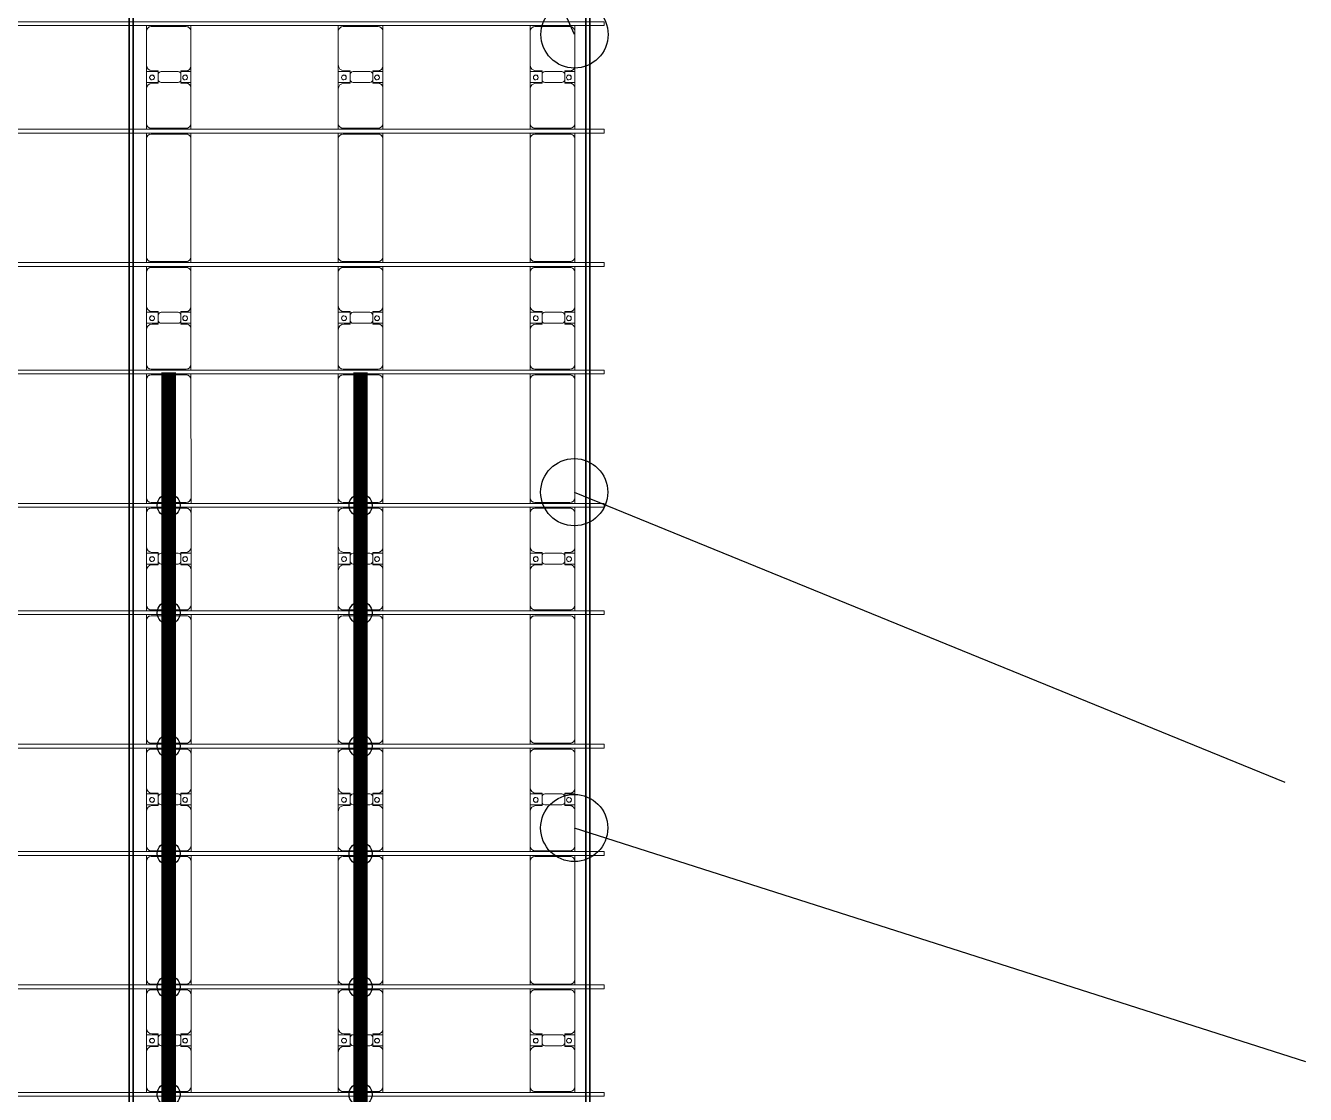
# Model space of a CAD drawing. Header units: millimetres. Extents: x -201615 to 10595, y 61217 to 115919.
# Drawn here: x -99375 to -86037, y 94172 to 105313 of the extents above; entities that cross this region are included whole.
import ezdxf

# ---------------------------------------------------------------- set-up
doc = ezdxf.new("R2010")
doc.units = ezdxf.units.MM
doc.layers.add('A-GENM', color=13, linetype='Continuous', lineweight=9)
doc.layers.add('S-BEAM', color=12, linetype='Continuous', lineweight=9)
for name, color, linetype in [('GC-BICH NEO', 6, 'Continuous'), ('GC-DAY NEO', 5, 'Continuous'), ('GC-HOP 40x60 GIA CUONG', 1, 'Continuous')]:
    doc.layers.add(name, color=color, linetype=linetype)

# ---------------------------------------------------------------- blocks, each defined once
blk = doc.blocks.new('Dai phao do pin - DẢI PHAO ĐỠ PIN-V24-BỐ TRÍ KHUNG KẾT CẤU BÈ PIN 03')
at = {"layer": 'A-GENM', "color": 7}
for p, q in [((20790, 242), (20850, 242)), ((20800, 192), (20800, -173)), ((21210, 242), (20850, 242)), ((21210, 242), (21392, 242)), ((21270, 118), (21270, 182)), ((21278, 242), (21460, 242)), ((21278, 118), (21278, 242)), ((21392, 242), (21392, 118)), ((21400, 182), (21400, 118)), ((21810, 242), (21460, 242)), ((21810, 242), (21870, 242)), ((21860, -173), (21860, 192)), ((21910, 242), (21970, 242)), ((21920, 192), (21920, -173)), ((23200, 242), (21970, 242)), ((23200, 242), (23260, 242)), ((23250, -173), (23250, 192)), ((23300, 242), (23360, 242)), ((23310, 192), (23310, -173)), ((23720, 242), (23360, 242)), ((23720, 242), (23902, 242)), ((23780, 118), (23780, 182)), ((23788, 242), (23970, 242)), ((23788, 118), (23788, 242)), ((23902, 242), (23902, 118)), ((23910, 182), (23910, 118)), ((24320, 242), (23970, 242)), ((24320, 242), (24380, 242)), ((24370, -173), (24370, 192)), ((24420, 242), (24480, 242)), ((24430, 192), (24430, -173)), ((25710, 242), (24480, 242)), ((25710, 242), (25770, 242)), ((25760, -173), (25760, 192)), ((25810, 242), (25870, 242)), ((25820, 192), (25820, -173)), ((26230, 242), (25870, 242)), ((26230, 242), (26412, 242)), ((26290, 118), (26290, 182)), ((26298, 242), (26480, 242)), ((26298, 118), (26298, 242)), ((26412, 242), (26412, 118)), ((26420, 182), (26420, 118)), ((26830, 242), (26480, 242)), ((26830, 242), (26890, 242)), ((26880, -173), (26880, 192)), ((26930, 242), (26990, 242)), ((26940, 192), (26940, -173)), ((28220, 242), (26990, 242)), ((28220, 242), (28280, 242)), ((28270, -173), (28270, 192)), ((28320, 242), (28380, 242)), ((28330, 192), (28330, -173)), ((28740, 242), (28380, 242)), ((28740, 242), (28922, 242)), ((28800, 118), (28800, 182)), ((28808, 242), (28990, 242)), ((28808, 118), (28808, 242)), ((28922, 242), (28922, 118)), ((28930, 182), (28930, 118)), ((29340, 242), (28990, 242)), ((29340, 242), (29400, 242)), ((29390, -173), (29390, 192)), ((29440, 242), (29500, 242)), ((29450, 192), (29450, -173)), ((30730, 242), (29500, 242)), ((30730, 242), (30790, 242)), ((30780, -173), (30780, 192)), ((30830, 242), (30890, 242)), ((30840, 192), (30840, -173)), ((31250, 242), (30890, 242)), ((31250, 242), (31432, 242)), ((31310, 118), (31310, 182)), ((31318, 242), (31500, 242)), ((31318, 118), (31318, 242)), ((31432, 242), (31432, 118)), ((31440, 182), (31440, 118)), ((31850, 242), (31500, 242)), ((31850, 242), (31910, 242)), ((31900, -173), (31900, 192)), ((21362, 118), (21270, 118)), ((21278, 88), (21278, -88)), ((21400, 118), (21308, 118)), ((21392, -88), (21392, 88)), ((23872, 118), (23780, 118)), ((23788, 88), (23788, -88)), ((23910, 118), (23818, 118)), ((23902, -88), (23902, 88)), ((26382, 118), (26290, 118)), ((26298, 88), (26298, -88)), ((26420, 118), (26328, 118)), ((26412, -88), (26412, 88)), ((28892, 118), (28800, 118)), ((28808, 88), (28808, -88)), ((28930, 118), (28838, 118)), ((28922, -88), (28922, 88)), ((31402, 118), (31310, 118)), ((31318, 88), (31318, -88)), ((31440, 118), (31348, 118)), ((31432, -88), (31432, 88)), ((21270, -173), (21270, -118)), ((21270, -118), (21362, -118)), ((21278, -223), (21278, -118)), ((21308, -118), (21400, -118)), ((21392, -118), (21392, -223)), ((21400, -118), (21400, -173)), ((23780, -173), (23780, -118)), ((23780, -118), (23872, -118)), ((23788, -223), (23788, -118)), ((23818, -118), (23910, -118)), ((23902, -118), (23902, -223)), ((23910, -118), (23910, -173)), ((26290, -173), (26290, -118)), ((26290, -118), (26382, -118)), ((26298, -223), (26298, -118)), ((26328, -118), (26420, -118)), ((26412, -118), (26412, -223)), ((26420, -118), (26420, -173)), ((28800, -173), (28800, -118)), ((28800, -118), (28892, -118)), ((28808, -223), (28808, -118)), ((28838, -118), (28930, -118)), ((28922, -118), (28922, -223)), ((28930, -118), (28930, -173)), ((31310, -173), (31310, -118)), ((31310, -118), (31402, -118)), ((31318, -223), (31318, -118)), ((31348, -118), (31440, -118)), ((31432, -118), (31432, -223)), ((31440, -118), (31440, -173)), ((20850, -223), (20790, -223)), ((20850, -223), (21220, -223)), ((21392, -223), (21220, -223)), ((21450, -223), (21278, -223)), ((21450, -223), (21810, -223)), ((21870, -223), (21810, -223)), ((21970, -223), (21910, -223)), ((21970, -223), (23200, -223)), ((23260, -223), (23200, -223)), ((23360, -223), (23300, -223)), ((23360, -223), (23730, -223)), ((23902, -223), (23730, -223)), ((23960, -223), (23788, -223)), ((23960, -223), (24320, -223)), ((24380, -223), (24320, -223)), ((24480, -223), (24420, -223)), ((24480, -223), (25710, -223)), ((25770, -223), (25710, -223)), ((25870, -223), (25810, -223)), ((25870, -223), (26240, -223)), ((26412, -223), (26240, -223)), ((26470, -223), (26298, -223)), ((26470, -223), (26830, -223)), ((26890, -223), (26830, -223)), ((26990, -223), (26930, -223)), ((26990, -223), (28220, -223)), ((28280, -223), (28220, -223)), ((28380, -223), (28320, -223)), ((28380, -223), (28750, -223)), ((28922, -223), (28750, -223)), ((28980, -223), (28808, -223)), ((28980, -223), (29340, -223)), ((29400, -223), (29340, -223)), ((29500, -223), (29440, -223)), ((29500, -223), (30730, -223)), ((30790, -223), (30730, -223)), ((30890, -223), (30830, -223)), ((30890, -223), (31260, -223)), ((31432, -223), (31260, -223)), ((31490, -223), (31318, -223)), ((31490, -223), (31850, -223)), ((31910, -223), (31850, -223))]:
    blk.add_line(p, q, dxfattribs=at)
for centre, radius, start, end in [((20850, 192), 50, 90, 180), ((20850, 192), 50, 150, 180), ((21210, 182), 60, 0, 90), ((21329, 183), 25, 0, 180), ((21329, 183), 25, 180, 360), ((21331, 183), 25, 360, 180), ((21331, 183), 25, 180, 0), ((21460, 182), 60, 90, 180), ((21810, 192), 50, 0, 90), ((21810, 192), 50, 0, 30), ((21970, 192), 50, 90, 180), ((21970, 192), 50, 120, 180), ((23200, 192), 50, 0, 90), ((23200, 192), 50, 15, 75), ((23360, 192), 50, 90, 180), ((23360, 192), 50, 150, 180), ((23720, 182), 60, 360, 90), ((23839, 183), 25, 0, 180), ((23839, 183), 25, 180, 360), ((23841, 183), 25, 0, 180), ((23841, 183), 25, 180, 0), ((23970, 182), 60, 90, 180), ((24320, 192), 50, 360, 90), ((24320, 192), 50, 360, 30), ((24480, 192), 50, 90, 180), ((24480, 192), 50, 120, 180), ((25710, 192), 50, 0, 90), ((25710, 192), 50, 15, 75), ((25870, 192), 50, 90, 180), ((25870, 192), 50, 150, 180), ((26230, 182), 60, 360, 90), ((26349, 183), 25, 0, 180), ((26349, 183), 25, 180, 0), ((26351, 183), 25, 360, 180), ((26351, 183), 25, 180, 360), ((26480, 182), 60, 90, 180), ((26830, 192), 50, 360, 90), ((26830, 192), 50, 360, 30), ((26990, 192), 50, 90, 180), ((26990, 192), 50, 120, 180), ((28220, 192), 50, 360, 90), ((28220, 192), 50, 15, 75), ((28380, 192), 50, 90, 180), ((28380, 192), 50, 150, 180), ((28740, 182), 60, 360, 90), ((28859, 183), 25, 0, 180), ((28859, 183), 25, 180, 0), ((28861, 183), 25, 360, 180), ((28861, 183), 25, 180, 0), ((28990, 182), 60, 90, 180), ((29340, 192), 50, 0, 90), ((29340, 192), 50, 0, 30), ((29500, 192), 50, 90, 180), ((29500, 192), 50, 120, 180), ((30730, 192), 50, 360, 90), ((30730, 192), 50, 15, 75), ((30890, 192), 50, 90, 180), ((30890, 192), 50, 150, 180), ((31250, 182), 60, 360, 90), ((31369, 183), 25, 360, 180), ((31369, 183), 25, 180, 0), ((31371, 183), 25, 0, 180), ((31371, 183), 25, 180, 360), ((31500, 182), 60, 90, 180), ((31850, 192), 50, 360, 90), ((31850, 192), 50, 360, 30), ((21308, 88), 30, 90, 180), ((21362, 88), 30, 360, 90), ((23818, 88), 30, 90, 180), ((23872, 88), 30, 360, 90), ((26328, 88), 30, 90, 180), ((26382, 88), 30, 360, 90), ((28838, 88), 30, 90, 180), ((28892, 88), 30, 360, 90), ((31348, 88), 30, 90, 180), ((31402, 88), 30, 0, 90), ((21308, -88), 30, 180, 270), ((21362, -88), 30, 270, 360), ((23818, -88), 30, 180, 270), ((23872, -88), 30, 270, 360), ((26328, -88), 30, 180, 270), ((26382, -88), 30, 270, 0), ((28838, -88), 30, 180, 270), ((28892, -88), 30, 270, 0), ((31348, -88), 30, 180, 270), ((31402, -88), 30, 270, 360), ((20850, -173), 50, 180, 270), ((20850, -173), 50, 180, 210), ((21220, -173), 50, 270, 360), ((21220, -173), 50, 330, 360), ((21329, -162), 25, 360, 180), ((21329, -162), 25, 180, 0), ((21331, -162), 25, 0, 180), ((21331, -162), 25, 180, 0), ((21450, -173), 50, 180, 270), ((21450, -173), 50, 180, 210), ((21810, -173), 50, 270, 0), ((21810, -173), 50, 330, 360), ((21970, -173), 50, 180, 270), ((21970, -173), 50, 180, 210), ((21970, -173), 50, 225, 255), ((23200, -173), 50, 270, 360), ((23200, -173), 50, 285, 315), ((23200, -173), 50, 330, 360), ((23360, -173), 50, 180, 270), ((23360, -173), 50, 180, 210), ((23730, -173), 50, 270, 314.999), ((23730, -173), 50, 315, 0), ((23730, -173), 50, 330, 0), ((23839, -162), 25, 360, 180), ((23839, -162), 25, 180, 0), ((23841, -162), 25, 0, 180), ((23841, -162), 25, 180, 0), ((23960, -173), 50, 180, 270), ((23960, -173), 50, 180, 210), ((24320, -173), 50, 270, 0), ((24320, -173), 50, 330, 360), ((24480, -173), 50, 180, 270), ((24480, -173), 50, 180, 210), ((24480, -173), 50, 225, 255), ((25710, -173), 50, 270, 0), ((25710, -173), 50, 285, 315), ((25710, -173), 50, 330, 360), ((25870, -173), 50, 180, 270), ((25870, -173), 50, 180, 210), ((26240, -173), 50, 270, 0), ((26240, -173), 50, 330, 0), ((26349, -162), 25, 0, 180), ((26349, -162), 25, 180, 0), ((26351, -162), 25, 0, 180), ((26351, -162), 25, 180, 0), ((26470, -173), 50, 180, 270), ((26470, -173), 50, 180, 210), ((26830, -173), 50, 270, 0), ((26830, -173), 50, 330, 360), ((26990, -173), 50, 180, 270), ((26990, -173), 50, 180, 210), ((26990, -173), 50, 225, 255), ((28220, -173), 50, 270, 0), ((28220, -173), 50, 285, 315), ((28220, -173), 50, 330, 360), ((28380, -173), 50, 180, 270), ((28380, -173), 50, 180, 210), ((28750, -173), 50, 270, 360), ((28750, -173), 50, 330, 360), ((28859, -162), 25, 360, 180), ((28859, -162), 25, 180, 0), ((28861, -162), 25, 0, 180), ((28861, -162), 25, 180, 0), ((28980, -173), 50, 180, 270), ((28980, -173), 50, 180, 210), ((29340, -173), 50, 270, 0), ((29340, -173), 50, 330, 360), ((29500, -173), 50, 180, 270), ((29500, -173), 50, 180, 210), ((29500, -173), 50, 225, 255), ((30730, -173), 50, 270, 360), ((30730, -173), 50, 285, 315), ((30730, -173), 50, 330, 360), ((30890, -173), 50, 180, 270), ((30890, -173), 50, 180, 210), ((31260, -173), 50, 270, 360), ((31260, -173), 50, 330, 0), ((31369, -162), 25, 360, 180), ((31369, -162), 25, 180, 0), ((31371, -162), 25, 360, 180), ((31371, -162), 25, 180, 0), ((31490, -173), 50, 180, 270), ((31490, -173), 50, 180, 210), ((31850, -173), 50, 270, 360), ((31850, -173), 50, 330, 360)]:
    blk.add_arc(centre, radius, start, end, dxfattribs=at)
blk = doc.blocks.new('Dai phao do pin - DẢI PHAO ĐỠ PIN-V25-BỐ TRÍ KHUNG KẾT CẤU BÈ PIN 03')
at = {"layer": 'A-GENM', "color": 7}
for p, q in [((20790, 242), (20850, 242)), ((20800, 192), (20800, -173)), ((21210, 242), (20850, 242)), ((21210, 242), (21392, 242)), ((21270, 118), (21270, 182)), ((21278, 242), (21460, 242)), ((21278, 118), (21278, 242)), ((21392, 242), (21392, 118)), ((21400, 182), (21400, 118)), ((21810, 242), (21460, 242)), ((21810, 242), (21870, 242)), ((21860, -173), (21860, 192)), ((21910, 242), (21970, 242)), ((21920, 192), (21920, -173)), ((23200, 242), (21970, 242)), ((23200, 242), (23260, 242)), ((23250, -173), (23250, 192)), ((23300, 242), (23360, 242)), ((23310, 192), (23310, -173)), ((23720, 242), (23360, 242)), ((23720, 242), (23902, 242)), ((23780, 118), (23780, 182)), ((23788, 242), (23970, 242)), ((23788, 118), (23788, 242)), ((23902, 242), (23902, 118)), ((23910, 182), (23910, 118)), ((24320, 242), (23970, 242)), ((24320, 242), (24380, 242)), ((24370, -173), (24370, 192)), ((24420, 242), (24480, 242)), ((24430, 192), (24430, -173)), ((25710, 242), (24480, 242)), ((25710, 242), (25770, 242)), ((25760, -173), (25760, 192)), ((25810, 242), (25870, 242)), ((25820, 192), (25820, -173)), ((26230, 242), (25870, 242)), ((26230, 242), (26412, 242)), ((26290, 118), (26290, 182)), ((26298, 242), (26480, 242)), ((26298, 118), (26298, 242)), ((26412, 242), (26412, 118)), ((26420, 182), (26420, 118)), ((26830, 242), (26480, 242)), ((26830, 242), (26890, 242)), ((26880, -173), (26880, 192)), ((26930, 242), (26990, 242)), ((26940, 192), (26940, -173)), ((28220, 242), (26990, 242)), ((28220, 242), (28280, 242)), ((28270, -173), (28270, 192)), ((28320, 242), (28380, 242)), ((28330, 192), (28330, -173)), ((28740, 242), (28380, 242)), ((28740, 242), (28922, 242)), ((28800, 118), (28800, 182)), ((28808, 242), (28990, 242)), ((28808, 118), (28808, 242)), ((28922, 242), (28922, 118)), ((28930, 182), (28930, 118)), ((29340, 242), (28990, 242)), ((29340, 242), (29400, 242)), ((29390, -173), (29390, 192)), ((29440, 242), (29500, 242)), ((29450, 192), (29450, -173)), ((30730, 242), (29500, 242)), ((30730, 242), (30790, 242)), ((30780, -173), (30780, 192)), ((30830, 242), (30890, 242)), ((30840, 192), (30840, -173)), ((31250, 242), (30890, 242)), ((31250, 242), (31432, 242)), ((31310, 118), (31310, 182)), ((31318, 242), (31500, 242)), ((31318, 118), (31318, 242)), ((31432, 242), (31432, 118)), ((31440, 182), (31440, 118)), ((31850, 242), (31500, 242)), ((31850, 242), (31910, 242)), ((31900, -173), (31900, 192)), ((21362, 118), (21270, 118)), ((21278, 88), (21278, -88)), ((21400, 118), (21308, 118)), ((21392, -88), (21392, 88)), ((23872, 118), (23780, 118)), ((23788, 88), (23788, -88)), ((23910, 118), (23818, 118)), ((23902, -88), (23902, 88)), ((26382, 118), (26290, 118)), ((26298, 88), (26298, -88)), ((26420, 118), (26328, 118)), ((26412, -88), (26412, 88)), ((28892, 118), (28800, 118)), ((28808, 88), (28808, -88)), ((28930, 118), (28838, 118)), ((28922, -88), (28922, 88)), ((31402, 118), (31310, 118)), ((31318, 88), (31318, -88)), ((31440, 118), (31348, 118)), ((31432, -88), (31432, 88)), ((21270, -173), (21270, -118)), ((21270, -118), (21362, -118)), ((21278, -223), (21278, -118)), ((21308, -118), (21400, -118)), ((21392, -118), (21392, -223)), ((21400, -118), (21400, -173)), ((23780, -173), (23780, -118)), ((23780, -118), (23872, -118)), ((23788, -223), (23788, -118)), ((23818, -118), (23910, -118)), ((23902, -118), (23902, -223)), ((23910, -118), (23910, -173)), ((26290, -173), (26290, -118)), ((26290, -118), (26382, -118)), ((26298, -223), (26298, -118)), ((26328, -118), (26420, -118)), ((26412, -118), (26412, -223)), ((26420, -118), (26420, -173)), ((28800, -173), (28800, -118)), ((28800, -118), (28892, -118)), ((28808, -223), (28808, -118)), ((28838, -118), (28930, -118)), ((28922, -118), (28922, -223)), ((28930, -118), (28930, -173)), ((31310, -173), (31310, -118)), ((31310, -118), (31402, -118)), ((31318, -223), (31318, -118)), ((31348, -118), (31440, -118)), ((31432, -118), (31432, -223)), ((31440, -118), (31440, -173)), ((20850, -223), (20790, -223)), ((20850, -223), (21220, -223)), ((21392, -223), (21220, -223)), ((21450, -223), (21278, -223)), ((21450, -223), (21810, -223)), ((21870, -223), (21810, -223)), ((21970, -223), (21910, -223)), ((21970, -223), (23200, -223)), ((23260, -223), (23200, -223)), ((23360, -223), (23300, -223)), ((23360, -223), (23730, -223)), ((23902, -223), (23730, -223)), ((23960, -223), (23788, -223)), ((23960, -223), (24320, -223)), ((24380, -223), (24320, -223)), ((24480, -223), (24420, -223)), ((24480, -223), (25710, -223)), ((25770, -223), (25710, -223)), ((25870, -223), (25810, -223)), ((25870, -223), (26240, -223)), ((26412, -223), (26240, -223)), ((26470, -223), (26298, -223)), ((26470, -223), (26830, -223)), ((26890, -223), (26830, -223)), ((26990, -223), (26930, -223)), ((26990, -223), (28220, -223)), ((28280, -223), (28220, -223)), ((28380, -223), (28320, -223)), ((28380, -223), (28750, -223)), ((28922, -223), (28750, -223)), ((28980, -223), (28808, -223)), ((28980, -223), (29340, -223)), ((29400, -223), (29340, -223)), ((29500, -223), (29440, -223)), ((29500, -223), (30730, -223)), ((30790, -223), (30730, -223)), ((30890, -223), (30830, -223)), ((30890, -223), (31260, -223)), ((31432, -223), (31260, -223)), ((31490, -223), (31318, -223)), ((31490, -223), (31850, -223)), ((31910, -223), (31850, -223))]:
    blk.add_line(p, q, dxfattribs=at)
for centre, radius, start, end in [((20850, 192), 50, 90, 180), ((20850, 192), 50, 150, 180), ((21210, 182), 60, 0, 90), ((21329, 183), 25, 0, 180), ((21329, 183), 25, 180, 360), ((21331, 183), 25, 360, 180), ((21331, 183), 25, 180, 0), ((21460, 182), 60, 90, 180), ((21810, 192), 50, 0, 90), ((21810, 192), 50, 0, 30), ((21970, 192), 50, 90, 180), ((21970, 192), 50, 120, 180), ((23200, 192), 50, 0, 90), ((23200, 192), 50, 15, 75), ((23360, 192), 50, 90, 180), ((23360, 192), 50, 150, 180), ((23720, 182), 60, 360, 90), ((23839, 183), 25, 0, 180), ((23839, 183), 25, 180, 360), ((23841, 183), 25, 0, 180), ((23841, 183), 25, 180, 0), ((23970, 182), 60, 90, 180), ((24320, 192), 50, 360, 90), ((24320, 192), 50, 360, 30), ((24480, 192), 50, 90, 180), ((24480, 192), 50, 120, 180), ((25710, 192), 50, 0, 90), ((25710, 192), 50, 15, 75), ((25870, 192), 50, 90, 180), ((25870, 192), 50, 150, 180), ((26230, 182), 60, 360, 90), ((26349, 183), 25, 0, 180), ((26349, 183), 25, 180, 0), ((26351, 183), 25, 360, 180), ((26351, 183), 25, 180, 360), ((26480, 182), 60, 90, 180), ((26830, 192), 50, 360, 90), ((26830, 192), 50, 360, 30), ((26990, 192), 50, 90, 180), ((26990, 192), 50, 120, 180), ((28220, 192), 50, 360, 90), ((28220, 192), 50, 15, 75), ((28380, 192), 50, 90, 180), ((28380, 192), 50, 150, 180), ((28740, 182), 60, 360, 90), ((28859, 183), 25, 0, 180), ((28859, 183), 25, 180, 0), ((28861, 183), 25, 360, 180), ((28861, 183), 25, 180, 0), ((28990, 182), 60, 90, 180), ((29340, 192), 50, 0, 90), ((29340, 192), 50, 0, 30), ((29500, 192), 50, 90, 180), ((29500, 192), 50, 120, 180), ((30730, 192), 50, 360, 90), ((30730, 192), 50, 15, 75), ((30890, 192), 50, 90, 180), ((30890, 192), 50, 150, 180), ((31250, 182), 60, 360, 90), ((31369, 183), 25, 360, 180), ((31369, 183), 25, 180, 0), ((31371, 183), 25, 0, 180), ((31371, 183), 25, 180, 360), ((31500, 182), 60, 90, 180), ((31850, 192), 50, 360, 90), ((31850, 192), 50, 360, 30), ((21308, 88), 30, 90, 180), ((21362, 88), 30, 360, 90), ((23818, 88), 30, 90, 180), ((23872, 88), 30, 360, 90), ((26328, 88), 30, 90, 180), ((26382, 88), 30, 360, 90), ((28838, 88), 30, 90, 180), ((28892, 88), 30, 360, 90), ((31348, 88), 30, 90, 180), ((31402, 88), 30, 0, 90), ((21308, -88), 30, 180, 270), ((21362, -88), 30, 270, 360), ((23818, -88), 30, 180, 270), ((23872, -88), 30, 270, 360), ((26328, -88), 30, 180, 270), ((26382, -88), 30, 270, 0), ((28838, -88), 30, 180, 270), ((28892, -88), 30, 270, 0), ((31348, -88), 30, 180, 270), ((31402, -88), 30, 270, 360), ((20850, -173), 50, 180, 270), ((20850, -173), 50, 180, 210), ((21220, -173), 50, 270, 360), ((21220, -173), 50, 330, 360), ((21329, -162), 25, 360, 180), ((21329, -162), 25, 180, 0), ((21331, -162), 25, 0, 180), ((21331, -162), 25, 180, 0), ((21450, -173), 50, 180, 270), ((21450, -173), 50, 180, 210), ((21810, -173), 50, 270, 0), ((21810, -173), 50, 330, 360), ((21970, -173), 50, 180, 270), ((21970, -173), 50, 180, 210), ((21970, -173), 50, 225, 255), ((23200, -173), 50, 270, 360), ((23200, -173), 50, 285, 315), ((23200, -173), 50, 330, 360), ((23360, -173), 50, 180, 270), ((23360, -173), 50, 180, 210), ((23730, -173), 50, 270, 0), ((23730, -173), 50, 330, 0), ((23839, -162), 25, 360, 180), ((23839, -162), 25, 180, 0), ((23841, -162), 25, 0, 180), ((23841, -162), 25, 180, 0), ((23960, -173), 50, 180, 270), ((23960, -173), 50, 180, 210), ((24320, -173), 50, 270, 0), ((24320, -173), 50, 330, 360), ((24480, -173), 50, 180, 270), ((24480, -173), 50, 180, 210), ((24480, -173), 50, 225, 255), ((25710, -173), 50, 270, 0), ((25710, -173), 50, 285, 315), ((25710, -173), 50, 330, 360), ((25870, -173), 50, 180, 270), ((25870, -173), 50, 180, 210), ((26240, -173), 50, 270, 0), ((26240, -173), 50, 330, 0), ((26349, -162), 25, 0, 180), ((26349, -162), 25, 180, 0), ((26351, -162), 25, 0, 180), ((26351, -162), 25, 180, 0), ((26470, -173), 50, 180, 270), ((26470, -173), 50, 180, 210), ((26830, -173), 50, 270, 0), ((26830, -173), 50, 330, 360), ((26990, -173), 50, 180, 270), ((26990, -173), 50, 180, 210), ((26990, -173), 50, 225, 255), ((28220, -173), 50, 270, 0), ((28220, -173), 50, 285, 315), ((28220, -173), 50, 330, 360), ((28380, -173), 50, 180, 270), ((28380, -173), 50, 180, 210), ((28750, -173), 50, 270, 360), ((28750, -173), 50, 330, 360), ((28859, -162), 25, 360, 180), ((28859, -162), 25, 180, 0), ((28861, -162), 25, 0, 180), ((28861, -162), 25, 180, 0), ((28980, -173), 50, 180, 270), ((28980, -173), 50, 180, 210), ((29340, -173), 50, 270, 0), ((29340, -173), 50, 330, 360), ((29500, -173), 50, 180, 270), ((29500, -173), 50, 180, 210), ((29500, -173), 50, 225, 255), ((30730, -173), 50, 270, 360), ((30730, -173), 50, 285, 315), ((30730, -173), 50, 330, 360), ((30890, -173), 50, 180, 270), ((30890, -173), 50, 180, 210), ((31260, -173), 50, 270, 360), ((31260, -173), 50, 330, 0), ((31369, -162), 25, 360, 180), ((31369, -162), 25, 180, 0), ((31371, -162), 25, 360, 180), ((31371, -162), 25, 180, 0), ((31490, -173), 50, 180, 270), ((31490, -173), 50, 180, 210), ((31850, -173), 50, 270, 360), ((31850, -173), 50, 330, 360)]:
    blk.add_arc(centre, radius, start, end, dxfattribs=at)
blk = doc.blocks.new('Dai phao do pin - DẢI PHAO ĐỠ PIN-V26-BỐ TRÍ KHUNG KẾT CẤU BÈ PIN 03')
at = {"layer": 'A-GENM', "color": 7}
for p, q in [((20790, 242), (20850, 242)), ((20800, 192), (20800, -173)), ((21210, 242), (20850, 242)), ((21210, 242), (21392, 242)), ((21270, 118), (21270, 182)), ((21278, 242), (21460, 242)), ((21278, 118), (21278, 242)), ((21392, 242), (21392, 118)), ((21400, 182), (21400, 118)), ((21810, 242), (21460, 242)), ((21810, 242), (21870, 242)), ((21860, -173), (21860, 192)), ((21910, 242), (21970, 242)), ((21920, 192), (21920, -173)), ((23200, 242), (21970, 242)), ((23200, 242), (23260, 242)), ((23250, -173), (23250, 192)), ((23300, 242), (23360, 242)), ((23310, 192), (23310, -173)), ((23720, 242), (23360, 242)), ((23720, 242), (23902, 242)), ((23780, 118), (23780, 182)), ((23788, 242), (23970, 242)), ((23788, 118), (23788, 242)), ((23902, 242), (23902, 118)), ((23910, 182), (23910, 118)), ((24320, 242), (23970, 242)), ((24320, 242), (24380, 242)), ((24370, -173), (24370, 192)), ((24420, 242), (24480, 242)), ((24430, 192), (24430, -173)), ((25710, 242), (24480, 242)), ((25710, 242), (25770, 242)), ((25760, -173), (25760, 192)), ((25810, 242), (25870, 242)), ((25820, 192), (25820, -173)), ((26230, 242), (25870, 242)), ((26230, 242), (26412, 242)), ((26290, 118), (26290, 182)), ((26298, 242), (26480, 242)), ((26298, 118), (26298, 242)), ((26412, 242), (26412, 118)), ((26420, 182), (26420, 118)), ((26830, 242), (26480, 242)), ((26830, 242), (26890, 242)), ((26880, -173), (26880, 192)), ((26930, 242), (26990, 242)), ((26940, 192), (26940, -173)), ((28220, 242), (26990, 242)), ((28220, 242), (28280, 242)), ((28270, -173), (28270, 192)), ((28320, 242), (28380, 242)), ((28330, 192), (28330, -173)), ((28740, 242), (28380, 242)), ((28740, 242), (28922, 242)), ((28800, 118), (28800, 182)), ((28808, 242), (28990, 242)), ((28808, 118), (28808, 242)), ((28922, 242), (28922, 118)), ((28930, 182), (28930, 118)), ((29340, 242), (28990, 242)), ((29340, 242), (29400, 242)), ((29390, -173), (29390, 192)), ((29440, 242), (29500, 242)), ((29450, 192), (29450, -173)), ((30730, 242), (29500, 242)), ((30730, 242), (30790, 242)), ((30780, -173), (30780, 192)), ((30830, 242), (30890, 242)), ((30840, 192), (30840, -173)), ((31250, 242), (30890, 242)), ((31250, 242), (31432, 242)), ((31310, 118), (31310, 182)), ((31318, 242), (31500, 242)), ((31318, 118), (31318, 242)), ((31432, 242), (31432, 118)), ((31440, 182), (31440, 118)), ((31850, 242), (31500, 242)), ((31850, 242), (31910, 242)), ((31900, -173), (31900, 192)), ((21362, 118), (21270, 118)), ((21278, 88), (21278, -88)), ((21400, 118), (21308, 118)), ((21392, -88), (21392, 88)), ((23872, 118), (23780, 118)), ((23788, 88), (23788, -88)), ((23910, 118), (23818, 118)), ((23902, -88), (23902, 88)), ((26382, 118), (26290, 118)), ((26298, 88), (26298, -88)), ((26420, 118), (26328, 118)), ((26412, -88), (26412, 88)), ((28892, 118), (28800, 118)), ((28808, 88), (28808, -88)), ((28930, 118), (28838, 118)), ((28922, -88), (28922, 88)), ((31402, 118), (31310, 118)), ((31318, 88), (31318, -88)), ((31440, 118), (31348, 118)), ((31432, -88), (31432, 88)), ((21270, -173), (21270, -118)), ((21270, -118), (21362, -118)), ((21278, -223), (21278, -118)), ((21308, -118), (21400, -118)), ((21392, -118), (21392, -223)), ((21400, -118), (21400, -173)), ((23780, -173), (23780, -118)), ((23780, -118), (23872, -118)), ((23788, -223), (23788, -118)), ((23818, -118), (23910, -118)), ((23902, -118), (23902, -223)), ((23910, -118), (23910, -173)), ((26290, -173), (26290, -118)), ((26290, -118), (26382, -118)), ((26298, -223), (26298, -118)), ((26328, -118), (26420, -118)), ((26412, -118), (26412, -223)), ((26420, -118), (26420, -173)), ((28800, -173), (28800, -118)), ((28800, -118), (28892, -118)), ((28808, -223), (28808, -118)), ((28838, -118), (28930, -118)), ((28922, -118), (28922, -223)), ((28930, -118), (28930, -173)), ((31310, -173), (31310, -118)), ((31310, -118), (31402, -118)), ((31318, -223), (31318, -118)), ((31348, -118), (31440, -118)), ((31432, -118), (31432, -223)), ((31440, -118), (31440, -173)), ((20850, -223), (20790, -223)), ((20850, -223), (21220, -223)), ((21392, -223), (21220, -223)), ((21450, -223), (21278, -223)), ((21450, -223), (21810, -223)), ((21870, -223), (21810, -223)), ((21970, -223), (21910, -223)), ((21970, -223), (23200, -223)), ((23260, -223), (23200, -223)), ((23360, -223), (23300, -223)), ((23360, -223), (23730, -223)), ((23902, -223), (23730, -223)), ((23960, -223), (23788, -223)), ((23960, -223), (24320, -223)), ((24380, -223), (24320, -223)), ((24480, -223), (24420, -223)), ((24480, -223), (25710, -223)), ((25770, -223), (25710, -223)), ((25870, -223), (25810, -223)), ((25870, -223), (26240, -223)), ((26412, -223), (26240, -223)), ((26470, -223), (26298, -223)), ((26470, -223), (26830, -223)), ((26890, -223), (26830, -223)), ((26990, -223), (26930, -223)), ((26990, -223), (28220, -223)), ((28280, -223), (28220, -223)), ((28380, -223), (28320, -223)), ((28380, -223), (28750, -223)), ((28922, -223), (28750, -223)), ((28980, -223), (28808, -223)), ((28980, -223), (29340, -223)), ((29400, -223), (29340, -223)), ((29500, -223), (29440, -223)), ((29500, -223), (30730, -223)), ((30790, -223), (30730, -223)), ((30890, -223), (30830, -223)), ((30890, -223), (31260, -223)), ((31432, -223), (31260, -223)), ((31490, -223), (31318, -223)), ((31490, -223), (31850, -223)), ((31910, -223), (31850, -223))]:
    blk.add_line(p, q, dxfattribs=at)
for centre, radius, start, end in [((20850, 192), 50, 90, 180), ((20850, 192), 50, 150, 180), ((21210, 182), 60, 0, 90), ((21329, 183), 25, 0, 180), ((21329, 183), 25, 180, 360), ((21331, 183), 25, 360, 180), ((21331, 183), 25, 180, 0), ((21460, 182), 60, 90, 180), ((21810, 192), 50, 0, 90), ((21810, 192), 50, 0, 30), ((21970, 192), 50, 90, 180), ((21970, 192), 50, 120, 180), ((23200, 192), 50, 0, 90), ((23200, 192), 50, 15, 75), ((23360, 192), 50, 90, 180), ((23360, 192), 50, 150, 180), ((23720, 182), 60, 360, 90), ((23839, 183), 25, 0, 180), ((23839, 183), 25, 180, 360), ((23841, 183), 25, 0, 180), ((23841, 183), 25, 180, 0), ((23970, 182), 60, 90, 180), ((24320, 192), 50, 360, 90), ((24320, 192), 50, 360, 30), ((24480, 192), 50, 90, 180), ((24480, 192), 50, 120, 180), ((25710, 192), 50, 0, 90), ((25710, 192), 50, 15, 75), ((25870, 192), 50, 90, 180), ((25870, 192), 50, 150, 180), ((26230, 182), 60, 360, 90), ((26349, 183), 25, 0, 180), ((26349, 183), 25, 180, 0), ((26351, 183), 25, 360, 180), ((26351, 183), 25, 180, 360), ((26480, 182), 60, 90, 180), ((26830, 192), 50, 360, 90), ((26830, 192), 50, 360, 30), ((26990, 192), 50, 90, 180), ((26990, 192), 50, 120, 180), ((28220, 192), 50, 360, 90), ((28220, 192), 50, 15, 75), ((28380, 192), 50, 90, 180), ((28380, 192), 50, 150, 180), ((28740, 182), 60, 360, 90), ((28859, 183), 25, 0, 180), ((28859, 183), 25, 180, 0), ((28861, 183), 25, 360, 180), ((28861, 183), 25, 180, 0), ((28990, 182), 60, 90, 180), ((29340, 192), 50, 0, 90), ((29340, 192), 50, 0, 30), ((29500, 192), 50, 90, 180), ((29500, 192), 50, 120, 180), ((30730, 192), 50, 360, 90), ((30730, 192), 50, 15, 75), ((30890, 192), 50, 90, 180), ((30890, 192), 50, 150, 180), ((31250, 182), 60, 360, 90), ((31369, 183), 25, 360, 180), ((31369, 183), 25, 180, 0), ((31371, 183), 25, 0, 180), ((31371, 183), 25, 180, 360), ((31500, 182), 60, 90, 180), ((31850, 192), 50, 360, 90), ((31850, 192), 50, 360, 30), ((21308, 88), 30, 90, 180), ((21362, 88), 30, 360, 90), ((23818, 88), 30, 90, 180), ((23872, 88), 30, 360, 90), ((26328, 88), 30, 90, 180), ((26382, 88), 30, 360, 90), ((28838, 88), 30, 90, 180), ((28892, 88), 30, 360, 90), ((31348, 88), 30, 90, 180), ((31402, 88), 30, 0, 90), ((21308, -88), 30, 180, 270), ((21362, -88), 30, 270, 360), ((23818, -88), 30, 180, 270), ((23872, -88), 30, 270, 360), ((26328, -88), 30, 180, 270), ((26382, -88), 30, 270, 0), ((28838, -88), 30, 180, 270), ((28892, -88), 30, 270, 0), ((31348, -88), 30, 180, 270), ((31402, -88), 30, 270, 360), ((20850, -173), 50, 180, 270), ((20850, -173), 50, 180, 210), ((21220, -173), 50, 270, 360), ((21220, -173), 50, 330, 360), ((21329, -162), 25, 360, 180), ((21329, -162), 25, 180, 0), ((21331, -162), 25, 0, 180), ((21331, -162), 25, 180, 0), ((21450, -173), 50, 180, 270), ((21450, -173), 50, 180, 210), ((21810, -173), 50, 270, 0), ((21810, -173), 50, 330, 360), ((21970, -173), 50, 180, 270), ((21970, -173), 50, 180, 210), ((21970, -173), 50, 225, 255), ((23200, -173), 50, 270, 360), ((23200, -173), 50, 285, 315), ((23200, -173), 50, 330, 360), ((23360, -173), 50, 180, 270), ((23360, -173), 50, 180, 210), ((23730, -173), 50, 270, 0), ((23730, -173), 50, 330, 0), ((23839, -162), 25, 360, 180), ((23839, -162), 25, 180, 0), ((23841, -162), 25, 0, 180), ((23841, -162), 25, 180, 0), ((23960, -173), 50, 180, 270), ((23960, -173), 50, 180, 210), ((24320, -173), 50, 270, 0), ((24320, -173), 50, 330, 360), ((24480, -173), 50, 180, 270), ((24480, -173), 50, 180, 210), ((24480, -173), 50, 225, 255), ((25710, -173), 50, 270, 0), ((25710, -173), 50, 285, 315), ((25710, -173), 50, 330, 360), ((25870, -173), 50, 180, 270), ((25870, -173), 50, 180, 210), ((26240, -173), 50, 270, 0), ((26240, -173), 50, 330, 0), ((26349, -162), 25, 0, 180), ((26349, -162), 25, 180, 0), ((26351, -162), 25, 0, 180), ((26351, -162), 25, 180, 0), ((26470, -173), 50, 180, 270), ((26470, -173), 50, 180, 210), ((26830, -173), 50, 270, 0), ((26830, -173), 50, 330, 360), ((26990, -173), 50, 180, 270), ((26990, -173), 50, 180, 210), ((26990, -173), 50, 225, 255), ((28220, -173), 50, 270, 0), ((28220, -173), 50, 285, 315), ((28220, -173), 50, 330, 360), ((28380, -173), 50, 180, 270), ((28380, -173), 50, 180, 210), ((28750, -173), 50, 270, 360), ((28750, -173), 50, 330, 360), ((28859, -162), 25, 360, 180), ((28859, -162), 25, 180, 0), ((28861, -162), 25, 0, 180), ((28861, -162), 25, 180, 0), ((28980, -173), 50, 180, 270), ((28980, -173), 50, 180, 210), ((29340, -173), 50, 270, 0), ((29340, -173), 50, 330, 360), ((29500, -173), 50, 180, 270), ((29500, -173), 50, 180, 210), ((29500, -173), 50, 225, 255), ((30730, -173), 50, 270, 360), ((30730, -173), 50, 285, 315), ((30730, -173), 50, 330, 360), ((30890, -173), 50, 180, 270), ((30890, -173), 50, 180, 210), ((31260, -173), 50, 270, 360), ((31260, -173), 50, 330, 0), ((31369, -162), 25, 360, 180), ((31369, -162), 25, 180, 0), ((31371, -162), 25, 360, 180), ((31371, -162), 25, 180, 0), ((31490, -173), 50, 180, 270), ((31490, -173), 50, 180, 210), ((31850, -173), 50, 270, 360), ((31850, -173), 50, 330, 360)]:
    blk.add_arc(centre, radius, start, end, dxfattribs=at)
blk = doc.blocks.new('Dầm C52 - Dầm C52-37700-BỐ TRÍ KHUNG KẾT CẤU BÈ PIN 03')
at = {"layer": 'S-BEAM', "color": 1, "lineweight": 18}
for p, q in [((-50563, -20), (-50563, 20)), ((-50563, 20), (50563, 20)), ((50563, -20), (-50563, -20))]:
    blk.add_line(p, q, dxfattribs=at)
blk = doc.blocks.new('Dầm C52 - Hộp 40x60-33945-BỐ TRÍ KHUNG KẾT CẤU BÈ PIN 03')
at = {"layer": 'S-BEAM', "color": 3, "lineweight": 35}
for p, q in [((-19603, 20), (19603, 20)), ((19603, -20), (-19603, -20))]:
    blk.add_line(p, q, dxfattribs=at)
blk = doc.blocks.new('HOBANMONG_BEPIN 3_rvt-1-BỐ TRÍ KHUNG KẾT CẤU BÈ PIN 03')
at = {"layer": 'A-GENM', "lineweight": 9, "rotation": 90.00075860989254}
for name, p in [('Dai phao do pin - DẢI PHAO ĐỠ PIN-V24-BỐ TRÍ KHUNG KẾT CẤU BÈ PIN 03', (-97874, 73402)), ('Dai phao do pin - DẢI PHAO ĐỠ PIN-V25-BỐ TRÍ KHUNG KẾT CẤU BÈ PIN 03', (-95874, 73402)), ('Dai phao do pin - DẢI PHAO ĐỠ PIN-V26-BỐ TRÍ KHUNG KẾT CẤU BÈ PIN 03', (-93874, 73402))]:
    blk.add_blockref(name, p, dxfattribs=at)
at = {"layer": 'S-BEAM', "lineweight": 9}
for name, p, rotation in [('Dầm C52 - Hộp 40x60-33945-BỐ TRÍ KHUNG KẾT CẤU BÈ PIN 03', (-98275, 89150), 90.00075860989091), ('Dầm C52 - Hộp 40x60-33945-BỐ TRÍ KHUNG KẾT CẤU BÈ PIN 03', (-93515, 89151), 90.00075860989091), ('Dầm C52 - Dầm C52-37700-BỐ TRÍ KHUNG KẾT CẤU BÈ PIN 03', (-143909, 105332), 180.0007586094741), ('Dầm C52 - Dầm C52-37700-BỐ TRÍ KHUNG KẾT CẤU BÈ PIN 03', (-143909, 104212), 180.0007586094741), ('Dầm C52 - Dầm C52-37700-BỐ TRÍ KHUNG KẾT CẤU BÈ PIN 03', (-143909, 102822), 180.0007586094741), ('Dầm C52 - Dầm C52-37700-BỐ TRÍ KHUNG KẾT CẤU BÈ PIN 03', (-143909, 101702), 180.0007586094741), ('Dầm C52 - Dầm C52-37700-BỐ TRÍ KHUNG KẾT CẤU BÈ PIN 03', (-143909, 100312), 180.0007586094741), ('Dầm C52 - Dầm C52-37700-BỐ TRÍ KHUNG KẾT CẤU BÈ PIN 03', (-143909, 99192), 180.0007586094741), ('Dầm C52 - Dầm C52-37700-BỐ TRÍ KHUNG KẾT CẤU BÈ PIN 03', (-143909, 97802), 180.0007586094741), ('Dầm C52 - Dầm C52-37700-BỐ TRÍ KHUNG KẾT CẤU BÈ PIN 03', (-143909, 96682), 180.0007586094741), ('Dầm C52 - Dầm C52-37700-BỐ TRÍ KHUNG KẾT CẤU BÈ PIN 03', (-143909, 95292), 180.0007586094741), ('Dầm C52 - Dầm C52-37700-BỐ TRÍ KHUNG KẾT CẤU BÈ PIN 03', (-143909, 94172), 180.0007586094741)]:
    blk.add_blockref(name, p, dxfattribs=dict(at, rotation=rotation))

msp = doc.modelspace()

# ---------------------------------------------------------------- linework, layer by layer
at = {"layer": 'GC-BICH NEO'}
for centre in [(-93654, 105220), (-93657, 100449), (-93657, 96949)]:
    msp.add_circle(centre, 350, dxfattribs=at)
at = {"layer": 'GC-DAY NEO'}
for p, q in [((-93654, 105220), (-96934, 112516)), ((-93657, 100449), (-86250, 97426)), ((-93657, 96949), (-86037, 94514))]:
    msp.add_line(p, q, dxfattribs=at)
at = {"layer": 'GC-HOP 40x60 GIA CUONG', "const_width": 150}
for points in [[(-97884, 86698), (-97884, 101698)], [(-95884, 86698), (-95884, 101698)]]:
    msp.add_lwpolyline(points, dxfattribs=at)
at = {"layer": 'GC-HOP 40x60 GIA CUONG'}
for centre in [(-97884, 100312), (-95884, 100312), (-97884, 99192), (-95884, 99192), (-97884, 97802), (-95884, 97802), (-97884, 96682), (-95884, 96682), (-97884, 95292), (-95884, 95292), (-97884, 94172), (-95884, 94172)]:
    msp.add_circle(centre, 120, dxfattribs=at)

# ---------------------------------------------------------------- block references
at = {"lineweight": 5}
msp.add_blockref('HOBANMONG_BEPIN 3_rvt-1-BỐ TRÍ KHUNG KẾT CẤU BÈ PIN 03', (0, 0), dxfattribs=at)

doc.saveas('drawing.dxf')
